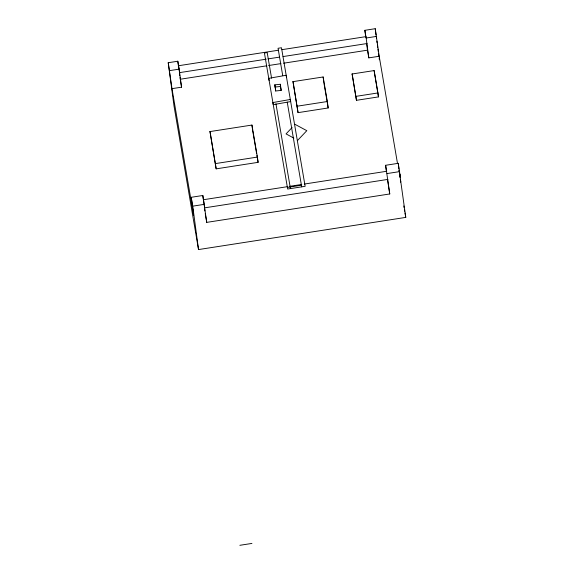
<?xml version="1.0" encoding="UTF-8"?>
<svg xmlns="http://www.w3.org/2000/svg" width="574" height="574" viewBox="0 0 574 574"><rect width="100%" height="100%" fill="white"/><g stroke="black" fill="none" stroke-linecap="round" stroke-linejoin="round"><path stroke-width="0.86" d="M266.236 59.179L179.547 72.633L178.485 65.737L278.447 50.218M387.952 179.382L204.71 207.831L203.461 199.716L287.56 186.658M292.066 127.55L286.046 133.907L293.866 138.119M297.777 140.221L306.81 130.685L295.072 124.371M365.767 37.224L364.849 30.314L375.231 28.7L379.199 56.259L397.509 163.504M168.232 62.717L177.804 61.231L179.16 69.153L181.563 87.176L171.992 88.661L193.625 215.315L191.221 197.291L202.823 195.49L206.74 222.375L389.753 193.962L385.62 165.283L398.241 163.325L405.768 217.395L198.525 249.568L174.03 106.125L168.232 62.717L171.992 88.661M281.985 49.665L366.025 36.621M379.199 56.259L368.817 57.874L366.162 38.006L376.544 36.399M169.588 70.638L179.16 69.153M268.008 58.9L279.509 57.12M283.047 56.568L367.087 43.524M266.788 65.809L180.207 79.248L179.978 77.533M268.553 65.536L280.923 63.614M283.57 63.205L367.496 50.175L366.578 43.265M293.005 81.637L323.133 76.966L327.324 101.519L328.185 107.962L298.057 112.64L293.005 81.637L298.057 112.64M352.12 73.989L374.112 70.573L377.929 92.952L378.46 96.898L356.468 100.314L352.12 73.989L356.468 100.314M355.945 96.36L377.929 92.952M297.196 106.197L327.324 101.519M209.998 131.575L251.936 125.06L257.403 157.075L258.106 162.342L216.168 168.849L209.998 131.575L216.168 168.849M215.465 163.59L257.403 157.075M289.332 186.385L301.723 184.462M304.378 184.046L386.711 171.267M287.387 187.418L301.429 185.244M387.034 173.57L399.655 171.612M198.525 249.568L192.728 206.152L204.337 204.351M239.86 545.3L251.936 543.427M274.817 84.852L280.342 84.263L281.181 90.398L275.663 90.986L274.817 84.852L275.255 87.205M274.932 87.061L280.449 86.473L281.181 90.398M179.547 72.633L179.418 72.03M400.293 177.237L399.762 174.13M286.534 77.361L286.146 75.266L268.725 78.351L269.113 80.446M399.246 170.055L400.329 177.086M400.365 180.2L400.659 181.958M403.809 205.951L404.11 207.716M404.412 209.474L404.713 211.232M405.014 212.997L405.768 217.395M378.46 96.898L374.112 70.573M364.849 30.314L366.162 38.006M367.496 50.175L368.817 57.874M389.753 193.962L387.515 179.468M323.994 83.409L328.185 107.962M282.724 75.639L278.053 48.281L281.482 47.75L305.138 186.32L287.667 189.033L264.427 53.016L267.197 52.593L271.574 78.2M287.237 102.122L301.702 186.851M275.951 103.815L290.437 188.602M252.782 131.188L256.628 153.689M256.922 155.418L258.106 162.342M205.227 213.514L206.74 222.375M180.509 81.013L181.563 87.176M191.221 197.291L192.728 206.152M399.195 170.291L399.597 173.068L399.188 170.421M398.241 163.325L398.952 168.648M399.777 174.855L400.135 177.51M400.372 179.282L400.724 181.944M375.231 28.7L376.056 34.914M376.293 36.686L376.53 38.458M376.888 41.12L377.125 42.899M377.362 44.672L377.721 47.333M377.957 49.106L378.309 51.768M378.546 53.547L378.905 56.209M379.141 57.981L379.378 59.761M385.62 165.283L386.446 171.49M323.133 76.966L323.887 82.606M251.936 125.06L252.639 130.327M202.823 195.49L203.397 199.781M204.653 209.223L204.882 210.938M177.804 61.231L178.378 65.522M179.404 73.242L179.748 75.818M280.342 84.263L280.449 86.473M275.549 88.776L275.663 90.986M290.286 99.474L272.858 102.559L273.246 104.655L290.674 101.569L290.286 99.474"/></g></svg>
